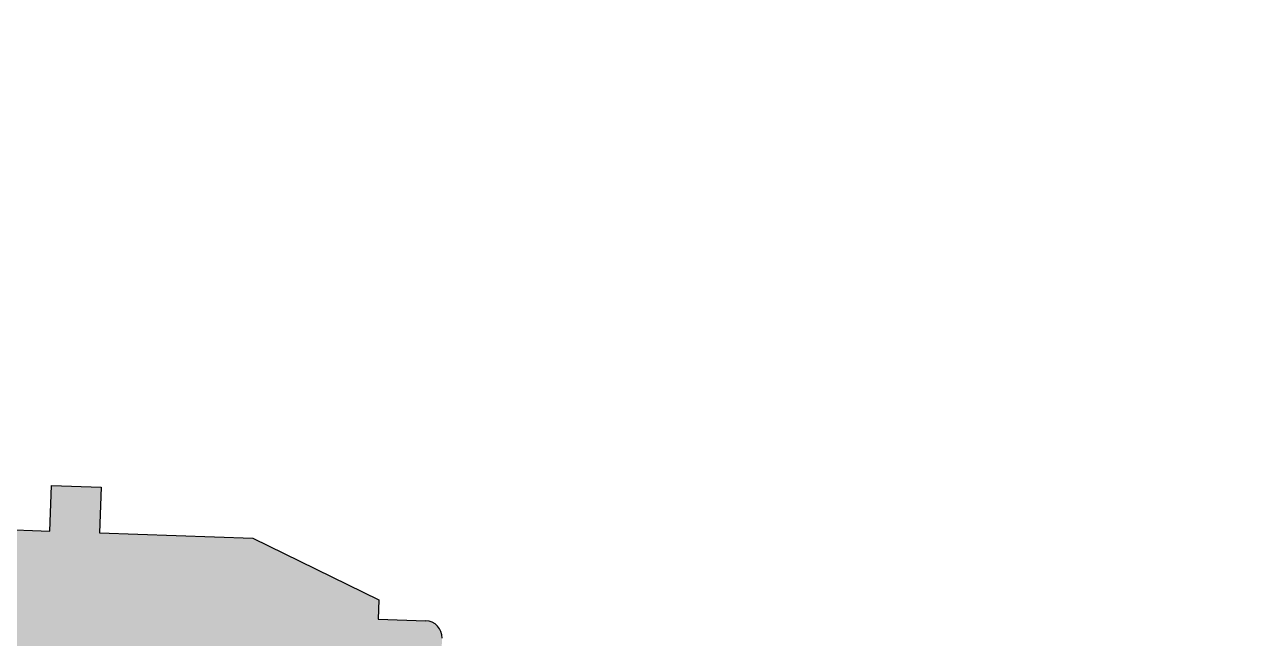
# Model space of a CAD drawing. Header units: millimetres. Extents: x -45258 to 103756, y -3540 to 105026.
# Drawn here: x 25188 to 103756, y 66070 to 105026 of the extents above; entities that cross this region are included whole.
import ezdxf

# ---------------------------------------------------------------- set-up
doc = ezdxf.new("R2010")
doc.units = ezdxf.units.MM
doc.header["$LTSCALE"] = 0.4
doc.layers.add('BLD-80-FL-2$0$SI-BUIL-253CO', color=253, linetype='Continuous', lineweight=25)
doc.layers.add('BLD-80-FL-2$0$ST-EXST-1CO', color=1, linetype='Continuous')
doc.layers.add('XREF', color=8, linetype='Continuous')

# ---------------------------------------------------------------- blocks, each defined once
blk = doc.blocks.new('BLD-80-FL-2', base_point=(226.58, 457.44))
at = {"layer": 'BLD-80-FL-2$0$SI-BUIL-253CO'}
blk.add_hatch(color=256, dxfattribs=at).paths.add_polyline_path([(23123.55, 77073.06), (9254.79, 85376.19), (10148.8, 87209.18), (10755.49, 86913.28), (10878.22, 87164.93), (-2603.68, 93740.5), (-2726.42, 93488.84), (-2052.33, 93160.06), (-2730.07, 91776.88), (-7161.66, 94797.4), (-6824.93, 95487.8), (-6797.96, 95474.65), (-6675.22, 95726.31), (-7834.67, 96291.81), (-7214.37, 97563.6), (-6311.15, 97123.07), (-6223.47, 97302.83), (-8569.27, 98446.95), (-8613.1, 98357.07), (-9777.04, 98924.76), (-9470.18, 99553.91), (-9721.84, 99676.66), (-10692.84, 97685.82), (-23365.84, 103866.85), (-23488.58, 103615.18), (-22881.9, 103319.28), (-23780, 101477.9), (-35572.35, 105483.84), (-37309.34, 101922.48), (-35260.09, 100922.99), (-36145.6, 99107.43), (-39561.02, 100773.24), (-39683.76, 100521.57), (-39166.96, 100269.51), (-39692.27, 99192.45), (-42785.82, 100186.01), (-43730.73, 97243.97), (-43979.29, 97365.2), (-45031.38, 95208.1), (-44472.19, 94935.36), (-44665.3, 94334.1), (-39438.83, 91784.98), (-40545.71, 89515.56), (-41085.27, 89778.71), (-41457.91, 89014.71), (-42521.99, 89533.69), (-42332.44, 89804.67), (-42455.36, 89890.65), (-43659.04, 88169.85), (-43618.07, 88141.19), (-44240.58, 87251.25), (-42831.95, 86265.92), (-42885.2, 86156.73), (-37053, 82077.14), (-37774.34, 80598.18), (-38268.67, 80839.28), (-38391.56, 80587.34), (4539.95, 59648.66), (4539.96, 53900.04), (-27575.04, 53900.02), (-27575.04, 47393.43), (-25375.03, 46575.19), (-25375.03, 43675.01), (-21378.8, 43675.01), (-21828.99, 41725), (-39800.05, 41725), (-39800.05, 41174.99), (-21681.52, 41175), (-21825.1, 40553.11), (-12060.03, 39650.94), (-12060.03, 41175.01), (-8185.03, 41175.02), (-8185.03, 41575.01), (-175.03, 41575.01), (-175.03, 41175), (6147.57, 41175), (6147.57, 40547.6), (13152.38, 40550.01), (13152.38, 41200.01), (13249.97, 41200.01), (13249.97, 41175), (14222.95, 41175), (14222.95, 41314.96), (16126.87, 41314.96), (16126.87, 41174.99), (22962.47, 41175), (22962.47, 41574.99), (30987.47, 41575), (30987.47, 41175), (36162.47, 41175), (36162.47, 41575), (44187.47, 41575), (44187.47, 41175.01), (49362.47, 41175), (49362.47, 41725.01), (57387.47, 41725.02), (57387.47, 41175.02), (62562.47, 41175.02), (62562.47, 41725), (70587.47, 41725), (70587.47, 41175), (74612.47, 41174.99), (83787.47, 41174.98), (83787.47, 41175.05), (87812.47, 41175.05), (87811.33, 41725), (90249.97, 41725.04), (90249.97, 41175.04), (103843.9, 41174.98), (103982.92, 41777.16), (99910.08, 43763.61), (99851.21, 43508.61), (98405.17, 44213.9), (98516.95, 44443.09), (58142.45, 64135), (56650.93, 60809.26), (51860.51, 61915.2), (51974.43, 65119.63), (51879.49, 65123.01), (51929.4, 66527.12, 0.41421356), (50893.27, 67639.64), (47865.09, 67747.29), (47908.63, 68972.07), (39909.85, 72878.16), (30173.51, 73224.29), (30276.54, 76122.46), (27118.53, 76234.73), (27015.5, 73336.56), (22078.62, 73512.06), (22026.82, 73515.57), (21399.01, 73537.22)])
at = {"layer": 'BLD-80-FL-2$0$ST-EXST-1CO', "linetype": 'Continuous'}
for p, q in [((27015.5, 73336.56), (27118.53, 76234.73)), ((27118.53, 76234.73), (30276.54, 76122.46)), ((30276.54, 76122.46), (30173.51, 73224.29)), ((22078.62, 73512.06), (27015.5, 73336.56)), ((30173.51, 73224.29), (39909.85, 72878.16)), ((39909.85, 72878.16), (47908.63, 68972.07)), ((47908.63, 68972.07), (47865.09, 67747.29)), ((47865.09, 67747.29), (50893.27, 67639.64))]:
    blk.add_line(p, q, dxfattribs=at)
blk.add_arc((50855.08, 66565.32), 1075, 357.9639837, 87.9639837, dxfattribs=at)

msp = doc.modelspace()

# ---------------------------------------------------------------- block references
at = {"layer": 'XREF'}
msp.add_blockref('BLD-80-FL-2', (0, 0), dxfattribs=at)

doc.saveas('drawing.dxf')
